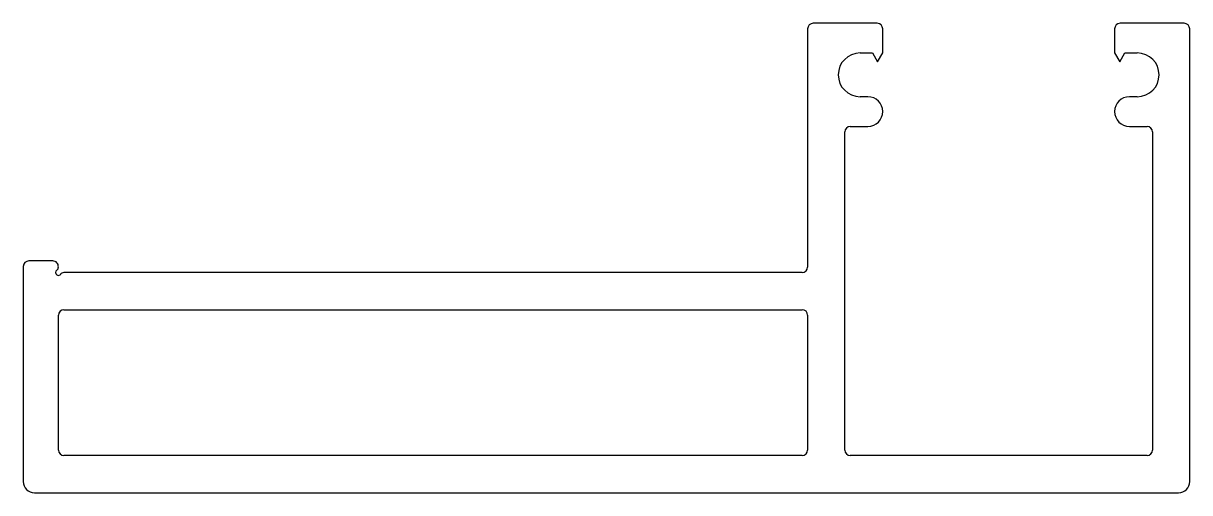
# Model space of a CAD drawing. Extents: x -41.3 to 38.5, y 9.1 to 41.3.
import ezdxf

# ---------------------------------------------------------------- set-up
doc = ezdxf.new("R2010")
doc.units = 0
doc.layers.get('0').update_dxf_attribs({"linetype": 'CONTINUOUS'})

msp = doc.modelspace()

# ---------------------------------------------------------------- linework, layer by layer
at = {"linetype": 'CONTINUOUS'}
for p, q in [((12.364, 40.887), (12.364, 24.569)), ((17.125, 41.268), (12.745, 41.268)), ((17.506, 39.236), (17.506, 40.887)), ((33.381, 40.887), (33.381, 39.236)), ((38.143, 41.268), (33.762, 41.268)), ((38.524, 9.87), (38.524, 40.887)), ((15.958, 39.236), (16.799, 39.236)), ((16.799, 39.236), (17.151, 38.627)), ((17.151, 38.627), (17.506, 39.236)), ((33.381, 39.236), (33.737, 38.627)), ((33.737, 38.627), (34.089, 39.236)), ((34.089, 39.236), (34.93, 39.236)), ((16.49, 36.239), (15.958, 36.239)), ((34.93, 36.239), (34.397, 36.239)), ((14.904, 12.029), (14.904, 33.826)), ((15.285, 34.207), (16.49, 34.207)), ((34.397, 34.207), (35.603, 34.207)), ((35.984, 33.826), (35.984, 12.029)), ((-39.327, 24.988), (-40.965, 24.988)), ((-41.346, 24.607), (-41.346, 9.87)), ((11.983, 24.188), (-38.582, 24.188)), ((35.603, 11.648), (15.285, 11.648)), ((-40.584, 9.108), (37.762, 9.108))]:
    msp.add_line(p, q, dxfattribs=at)
for p, q in [((-38.565, 21.648), (11.983, 21.648)), ((-38.946, 12.029), (-38.946, 21.267)), ((12.364, 21.267), (12.364, 12.029)), ((11.983, 11.648), (-38.565, 11.648))]:
    msp.add_line(p, q)
for centre, radius, start, end in [((12.745, 40.887), 0.381, 90, 180), ((17.125, 40.887), 0.381, 0, 90), ((33.762, 40.887), 0.381, 90, 180), ((38.143, 40.887), 0.381, 0, 90), ((15.958, 37.738), 1.499, 90, 270), ((34.93, 37.738), 1.499, 270, 90), ((16.49, 35.223), 1.016, 270, 90), ((34.397, 35.223), 1.016, 90, 270), ((15.285, 33.826), 0.381, 90, 180), ((35.603, 33.826), 0.381, 0, 90), ((-40.965, 24.607), 0.381, 90, 180), ((-39.327, 24.607), 0.381, 355.50587, 90), ((-38.946, 24.188), 0.19, 124.84991, 180), ((-38.946, 24.188), 0.191, 180, 325.1501), ((-39.2, 24.553), 0.254, 304.84991, 5.50487), ((-38.582, 23.934), 0.254, 90, 145.1501), ((11.983, 24.569), 0.381, 270, 0), ((15.285, 12.029), 0.381, 180, 270), ((35.603, 12.029), 0.381, 270, 0), ((-40.584, 9.87), 0.762, 180, 270), ((37.762, 9.87), 0.762, 270, 0)]:
    msp.add_arc(centre, radius, start, end, dxfattribs=at)
for centre, start, end in [((-38.565, 21.267), 90, 180), ((11.983, 21.267), 0, 90), ((-38.565, 12.029), 180, 270), ((11.983, 12.029), 270, 0)]:
    msp.add_arc(centre, 0.381, start, end)

doc.saveas('drawing.dxf')
